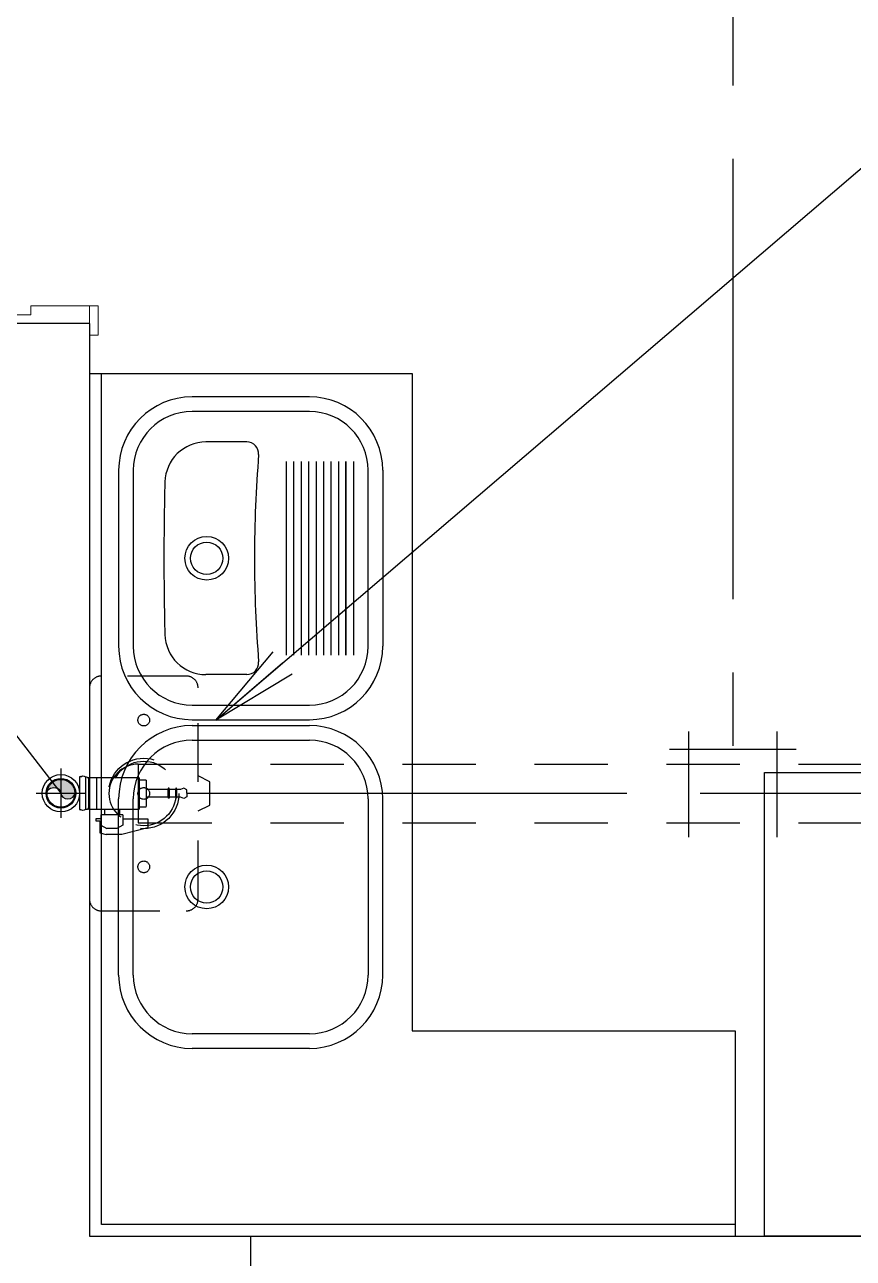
# Model space of a CAD drawing. Header units: millimetres. Extents: x 188.6 to 263.2, y 40.1 to 120.1.
# Drawn here: x 241.753 to 243.165, y 49.959 to 52.061 of the extents above; entities that cross this region are included whole.
import ezdxf

# ---------------------------------------------------------------- set-up
doc = ezdxf.new("R2010")
doc.units = ezdxf.units.MM
for name, pattern in [('_XREF TL$0$XREF_305_306$0$XREF-TIPO$0$HIDDEN2', [0.1875, 0.125, -0.0625]), ('CENTER2', [1.125, 0.75, -0.125, 0.125, -0.125]), ('HIDDEN2', [0.1875, 0.125, -0.0625])]:
    doc.linetypes.add(name, pattern=pattern)
for name, color, linetype in [('_XREF TL$0$S_ESQ', 8, 'Continuous'), ('_XREF TL$0$S_VISTA1', 8, 'Continuous'), ('_XREF TL$0$XREF_305_306$0$XREF-TIPO$0$E-MC-ESQUADRIAS', 8, 'Continuous'), ('ARQ', 8, 'Continuous'), ('EXAUSTÃO-AQUECEDOR', 244, 'HIDDEN2'), ('GAS-COL', 7, 'Continuous'), ('GAS-CONEXOES', 200, 'Continuous'), ('GAS-PONTO', 202, 'Continuous'), ('GAS-TEXTO', 7, 'Continuous'), ('GAS-TUBO-PISO', 6, 'CENTER2'), ('HID-P-AQ', 10, 'Continuous')]:
    doc.layers.add(name, color=color, linetype=linetype)
doc.styles.add('60-100', font='romans.shx', dxfattribs={"height": 0.16})
doc.styles.add('60-75', font='romans.shx', dxfattribs={"height": 0.12})
doc.dimstyles.new('IND75', dxfattribs={"dimtxt": 0.15, "dimasz": 0.1875, "dimexe": 0.15, "dimexo": 0, "dimgap": 0.1, "dimtad": 1, "dimzin": 10, "dimdsep": 46, "dimtxsty": '60-75', "dimcen": 0, "dimclrd": 256, "dimclre": 1, "dimclrt": 256, "dimadec": 0, "dimazin": 0, "dimtfac": 1, "dimtix": 1, "dimtmove": 2, "dimatfit": 3, "dimfxl": 0.15, "dimtolj": 1, "dimtzin": 6, "dimarcsym": 0})
doc.dimstyles.new('SETAS75', dxfattribs={"dimtxt": 0.16, "dimasz": 0.15, "dimexe": 0.15, "dimexo": 0, "dimgap": 0.1, "dimtad": 1, "dimzin": 10, "dimdsep": 46, "dimtxsty": '60-100', "dimblk1": 'OPEN', "dimblk2": 'OPEN', "dimsah": 1, "dimcen": 0, "dimclrd": 244, "dimclre": 244, "dimclrt": 7, "dimadec": 0, "dimazin": 0, "dimtfac": 1, "dimtix": 1, "dimtmove": 2, "dimatfit": 3, "dimldrblk": 'OPEN', "dimfxl": 0.15, "dimtolj": 1, "dimtzin": 6, "dimarcsym": 0})

# ---------------------------------------------------------------- blocks, each defined once
blk = doc.blocks.new('_XREF TL$0$XREF_305_306$0$XREF-TIPO$0$A$C281A5909')
at = {"layer": '_XREF TL$0$S_ESQ'}
for p, q in [((0.05, 0.755), (0.08, 0.755)), ((0.05, 0.155), (0.05, 0.755)), ((0.08, 0.755), (0.05, 0.755)), ((0.05, 0.755), (0.05, 0.155)), ((0.08, 0.755), (0.08, 0.155)), ((0.08, 0.155), (0.08, 0.755)), ((0.035, 0.0249), (0.035, 0.155)), ((0.08, 0.155), (0.05, 0.155)), ((0.05, 0.155), (0.08, 0.155)), ((0.665, 0.025), (0.665, 0.155))]:
    blk.add_line(p, q, dxfattribs=at)
at = {"layer": '_XREF TL$0$S_ESQ', "lineweight": 13}
for p, q in [((0, 0.155), (0, 0.17)), ((0, 0.17), (0.05, 0.17)), ((0.65, 0.155), (0.65, 0.17)), ((0.65, 0.17), (0.7, 0.17)), ((0.7, 0.17), (0.7, 0.155)), ((0, 0.155), (0.05, 0.155)), ((0.05, 0.155), (0.035, 0.155)), ((0.05, 0.155), (0.05, 0.125)), ((0.665, 0.155), (0.65, 0.155)), ((0.65, 0.125), (0.65, 0.155)), ((0.65, 0.155), (0.7, 0.155)), ((0.05, 0.125), (0.065, 0.125)), ((0.065, 0.125), (0.065, 0.025)), ((0.635, 0.025), (0.635, 0.125)), ((0.635, 0.125), (0.65, 0.125)), ((0.065, 0.025), (0.015, 0.025)), ((0.015, 0.01), (0.015, 0.0249)), ((0.035, 0.025), (0.065, 0.025)), ((0.065, 0.025), (0.065, 0.01)), ((0.635, 0.025), (0.665, 0.025)), ((0.635, 0.01), (0.635, 0.025)), ((0.685, 0.025), (0.635, 0.025)), ((0.685, 0.025), (0.685, 0.01)), ((0.065, 0.01), (0.015, 0.01)), ((0.685, 0.01), (0.635, 0.01))]:
    blk.add_line(p, q, dxfattribs=at)
at = {"layer": '_XREF TL$0$S_VISTA1'}
blk.add_line((0.65, 0.155), (0.08, 0.155), dxfattribs=at)
at = {"layer": '_XREF TL$0$XREF_305_306$0$XREF-TIPO$0$E-MC-ESQUADRIAS', "color": 8, "linetype": '_XREF TL$0$XREF_305_306$0$XREF-TIPO$0$HIDDEN2'}
blk.add_arc((0.05, 0.155), 0.6, 0, 90, dxfattribs=at)
blk = doc.blocks.new('arq-3pav')
at = {"layer": 'ARQ'}
for p, q in [((36.8553, 11.295), (36.8557, 9.7401)), ((36.855, 11.2101), (37.4053, 11.2102)), ((36.8757, 9.7601), (36.8757, 11.2101)), ((37.4053, 11.2102), (37.4056, 10.0901)), ((37.2302, 11.1701), (37.0302, 11.1701)), ((37.2302, 11.1451), (37.0302, 11.1451)), ((37.1237, 11.0933), (37.054, 11.0933)), ((37.1906, 11.0601), (37.1906, 10.7301)), ((37.2033, 11.0601), (37.2033, 10.7301)), ((37.2161, 11.0601), (37.2161, 10.7301)), ((37.2288, 11.0601), (37.2288, 10.7301)), ((37.2415, 11.0601), (37.2415, 10.7301)), ((37.2542, 11.0601), (37.2542, 10.7301)), ((37.267, 11.0601), (37.267, 10.7301)), ((37.2797, 11.0601), (37.2797, 10.7301)), ((37.2924, 10.7301), (37.2924, 11.0601)), ((37.2924, 11.0601), (37.2924, 10.7301)), ((37.3052, 11.0601), (37.3052, 10.7301)), ((36.9052, 11.0451), (36.9052, 10.7451)), ((36.9302, 11.0451), (36.9302, 10.7451)), ((37.3302, 10.7451), (37.3302, 11.0451)), ((37.3552, 11.0451), (37.3552, 10.7451)), ((37.1237, 10.697), (37.054, 10.697)), ((37.0302, 10.6451), (37.2302, 10.6451)), ((37.0302, 10.6201), (37.2302, 10.6201)), ((37.0302, 10.6101), (37.2302, 10.6101)), ((37.0302, 10.5851), (37.2302, 10.5851)), ((38.0055, 10.5301), (38.6955, 10.5301)), ((38.0055, 9.7401), (38.0055, 10.5301)), ((36.9052, 10.1851), (36.9052, 10.4851)), ((36.9302, 10.1851), (36.9302, 10.4851)), ((37.3302, 10.4851), (37.3302, 10.1851)), ((37.3552, 10.1851), (37.3552, 10.4851)), ((37.4056, 10.0901), (37.9555, 10.0901)), ((37.9555, 10.0901), (37.9555, 9.7401)), ((37.2302, 10.0851), (37.0302, 10.0851)), ((37.2302, 10.0601), (37.0302, 10.0601)), ((37.9555, 9.7601), (36.8757, 9.7601)), ((36.8553, 9.7401), (37.13, 9.7401)), ((37.13, 9.7401), (37.13, 9.55)), ((37.13, 9.7401), (38.43, 9.7401)), ((38.6955, 9.7401), (38.0055, 9.7401))]:
    blk.add_line(p, q, dxfattribs=at)
for centre, radius in [((37.0552, 10.8951), 0.0371), ((37.0552, 10.8951), 0.0275), ((37.0552, 10.3351), 0.0371), ((37.0552, 10.3351), 0.0275)]:
    blk.add_circle(centre, radius, dxfattribs=at)
for centre, radius, start, end in [((37.0302, 11.0451), 0.125, 90, 180), ((37.2302, 11.0451), 0.125, 0, 90), ((37.0302, 11.0451), 0.1, 90, 180), ((37.2302, 11.0451), 0.1, 0, 90), ((37.054, 11.0233), 0.07, 90, 178.5339), ((37.1237, 11.0733), 0.02, 355.5682, 90), ((39.5727, 10.8835), 2.4363, 175.5682, 177.6208), ((42.0613, 10.8951), 5.079, 178.5339, 180), ((39.3151, 10.895), 2.1785, 177.6432, 179.9975), ((42.0613, 10.8951), 5.079, 180, 181.4661), ((39.3151, 10.8952), 2.1785, 180.0025, 182.3568), ((39.5727, 10.9068), 2.4363, 182.3792, 184.4318), ((37.054, 10.767), 0.07, 181.4661, 270), ((37.0302, 10.7451), 0.125, 180, 270), ((37.0302, 10.7451), 0.1, 180, 270), ((37.2302, 10.7451), 0.125, 270, 0), ((37.2302, 10.7451), 0.1, 270, 0), ((37.1237, 10.717), 0.02, 270, 4.4318), ((37.0302, 10.4851), 0.125, 90, 180), ((37.2302, 10.4851), 0.125, 0, 90), ((37.0302, 10.4851), 0.1, 90, 180), ((37.2302, 10.4851), 0.1, 0, 90), ((37.0302, 10.1851), 0.125, 180, 270), ((37.0302, 10.1851), 0.1, 180, 270), ((37.2302, 10.1851), 0.125, 270, 0), ((37.2302, 10.1851), 0.1, 270, 0)]:
    blk.add_arc(centre, radius, start, end, dxfattribs=at)
at = {"layer": 'ARQ', "xscale": -1, "rotation": 90}
blk.add_blockref('_XREF TL$0$XREF_305_306$0$XREF-TIPO$0$A$C281A5909', (36.8803, 11.96), dxfattribs=at)
blk = doc.blocks.new('C50')
h = blk.add_hatch(color=8)
edge = h.paths.add_edge_path()
edge.add_arc((0, 0), 0.0238, 540, 720)
edge.add_ellipse((0.0119, 0), major_axis=(0.0119, 0), ratio=0.815791, start_angle=180, end_angle=360, ccw=False)
edge.add_ellipse((-0.0119, 0), major_axis=(-0.0119, 0), ratio=0.815791, start_angle=180, end_angle=360)
at = {"color": 252}
for p, q in [((0, -0.0421), (0, 0.0421)), ((0.0421, 0), (-0.0421, 0))]:
    blk.add_line(p, q, dxfattribs=at)
at = {"color": 0}
for radius in [0.0318, 0.0253]:
    blk.add_circle((0, 0), radius, dxfattribs=at)
at = {"color": 8}
blk.add_circle((0, 0), 0.0237, dxfattribs=at)
blk.add_ellipse((-0.0119, 0), major_axis=(-0.0119, 0), ratio=0.815791, start_param=3.141593, end_param=6.283185, dxfattribs=at)
at = {"color": 8, "extrusion": (0, 0, -1)}
blk.add_ellipse((0.0119, 0), major_axis=(0.0119, 0), ratio=0.815791, start_param=0, end_param=3.141593, dxfattribs=at)
blk = doc.blocks.new('_OPEN')
at = {"color": 0, "linetype": 'ByBlock'}
for p, q in [((-1, 0.167), (0, 0)), ((0, 0), (-1, -0.167)), ((0, 0), (-1, 0))]:
    blk.add_line(p, q, dxfattribs=at)
blk = doc.blocks.new('AQKOMECO')
at = {"linetype": 'HIDDEN2', "ltscale": 0.25}
for p, q in [((-0.02, 0.205), (-0.0298, 0.185)), ((0.02, 0.205), (-0.02, 0.205)), ((0.0298, 0.185), (0.02, 0.205))]:
    blk.add_line(p, q, dxfattribs=at)
blk.add_lwpolyline([(0.2, 0.02), (0.2, 0.165, 0.414214), (0.18, 0.185), (-0.18, 0.185, 0.414214), (-0.2, 0.165), (-0.2, 0.02, 0.414214), (-0.18, 0), (0.18, 0, 0.414214)], format="xyb", close=True, dxfattribs=at)
for centre, radius in [((0, 0.0925), 0.06), ((0, 0.0925), 0.055), ((-0.125, 0.0925), 0.01), ((0, 0.0925), 0.01), ((0.125, 0.0925), 0.01)]:
    blk.add_circle(centre, radius, dxfattribs=at)
blk = doc.blocks.new('ponto')
at = {"layer": 'GAS-PONTO'}
for p, q in [((-0.004, 0.1217), (-0.0058, 0.1186)), ((-0.0058, 0.1186), (-0.0043, 0.1145)), ((-0.0043, 0.1145), (-0.0043, 0.1102)), ((0, 0.1217), (-0.004, 0.1217)), ((0, 0.1217), (0.004, 0.1217)), ((0.004, 0.1217), (0.0058, 0.1186)), ((0.0058, 0.1186), (0.0043, 0.1145)), ((0.0043, 0.1145), (0.0043, 0.1102)), ((-0.0056, 0.1102), (-0.0056, 0.1092)), ((-0.0043, 0.1102), (-0.0056, 0.1102)), ((-0.0043, 0.1092), (-0.0056, 0.1092)), ((-0.0056, 0.1018), (-0.0056, 0.1007)), ((-0.0043, 0.1018), (-0.0056, 0.1018)), ((-0.0043, 0.1007), (-0.0056, 0.1007)), ((0.0043, 0.1102), (-0.0043, 0.1102)), ((-0.0043, 0.1102), (-0.0043, 0.0756)), ((-0.0043, 0.1092), (0.0043, 0.1092)), ((0.0043, 0.1018), (-0.0043, 0.1018)), ((-0.0043, 0.1007), (0.0043, 0.1007)), ((0.0043, 0.1102), (0.0056, 0.1102)), ((0.0043, 0.1102), (0.0043, 0.0756)), ((0.0056, 0.1092), (0.0043, 0.1092)), ((0.0043, 0.1018), (0.0056, 0.1018)), ((0.0056, 0.1007), (0.0043, 0.1007)), ((0.0056, 0.1102), (0.0056, 0.1092)), ((0.0056, 0.1018), (0.0056, 0.1007)), ((-0.0394, 0.0774), (-0.047, 0.0479)), ((-0.0292, 0.0774), (-0.0394, 0.0774)), ((-0.0292, 0.0493), (-0.0292, 0.0774)), ((-0.0153, 0.0678), (-0.0153, 0.0755)), ((0.0148, 0.0755), (-0.0152, 0.0755)), ((0.0148, 0.0755), (0.0148, 0.0678)), ((-0.0182, 0.0101), (-0.0182, 0.0678)), ((0.0176, 0.0678), (-0.0182, 0.0678)), ((0.0176, 0.0678), (0.0176, 0.0101)), ((-0.047, 0.0479), (-0.047, 0.0303)), ((-0.0361, 0.0493), (-0.04, 0.0425)), ((-0.04, 0.0425), (-0.04, 0.0311)), ((-0.0292, 0.0493), (-0.0361, 0.0493)), ((-0.0246, 0.0493), (-0.0292, 0.0493)), ((-0.0246, 0.0493), (-0.0246, 0.0243)), ((-0.0182, 0.0452), (-0.0246, 0.0452)), ((-0.0448, 0.023), (-0.047, 0.0303)), ((-0.0361, 0.0243), (-0.04, 0.0311)), ((-0.0182, 0.0284), (-0.0246, 0.0284)), ((-0.0312, 0.023), (-0.0448, 0.023)), ((-0.0292, 0.0243), (-0.0361, 0.0243)), ((-0.0312, 0.0186), (-0.0312, 0.023)), ((-0.0292, 0.0186), (-0.0312, 0.0186)), ((-0.0246, 0.0243), (-0.0292, 0.0243)), ((-0.0292, 0.0243), (-0.0292, 0.0186)), ((0.0176, 0.0193), (-0.018, 0.0193)), ((-0.0185, 0.0069), (-0.0194, 0.0052)), ((-0.0185, 0.0069), (-0.0194, 0.0052)), ((-0.0194, 0.0024), (-0.0188, 0.0014)), ((-0.0194, 0.0024), (-0.0188, 0.0014)), ((-0.0185, 0.0075), (-0.0185, 0.0069)), ((-0.0185, 0.0075), (-0.0185, 0.0069)), ((0.0185, 0.0069), (-0.0185, 0.0069)), ((0.0185, 0), (-0.0185, 0)), ((0.0176, 0.0101), (-0.0182, 0.0101)), ((0.016, 0.01), (-0.016, 0.01)), ((0.016, 0.01), (-0.016, 0.01)), ((0.0185, 0.0069), (0.0185, 0.0075)), ((0.0185, 0.0069), (0.0185, 0.0075)), ((0.0194, 0.0052), (0.0185, 0.0069)), ((0.0194, 0.0052), (0.0185, 0.0069)), ((0.0188, 0.0014), (0.0194, 0.0024)), ((0.0188, 0.0014), (0.0194, 0.0024))]:
    blk.add_line(p, q, dxfattribs=at)
for centre, radius, start, end in [((-0.0166, 0.0038), 0.00309, 153.4394, 206.5695), ((-0.0166, 0.0038), 0.00309, 153.4394, 206.5695), ((-0.0216, 0), 0.00309, 0.0045, 26.5695), ((-0.0216, 0), 0.00309, 0.0045, 26.5695), ((-0.016, 0.0075), 0.00247, 90.0045, 180.0045), ((-0.016, 0.0075), 0.00247, 90.0045, 180.0045), ((0.016, 0.0075), 0.00247, 0.0045, 90.0045), ((0.016, 0.0075), 0.00247, 0.0045, 90.0045), ((0.0216, 0), 0.00309, 153.4394, 180.0045), ((0.0216, 0), 0.00309, 153.4394, 180.0045), ((0.0166, 0.0038), 0.00309, 333.4394, 26.5695), ((0.0166, 0.0038), 0.00309, 333.4394, 26.5695)]:
    blk.add_arc(centre, radius, start, end, dxfattribs=at)
blk = doc.blocks.new('CHA')
at = {"layer": 'EXAUSTÃO-AQUECEDOR', "linetype": 'Continuous'}
blk.add_line((-1.4094, 2.7467), (-1.4094, 2.6467), dxfattribs=at)
at = {"layer": 'EXAUSTÃO-AQUECEDOR'}
for p, q in [((-1.4094, 2.7467), (-0.1503, 2.7467)), ((-1.4094, 2.6467), (-0.1503, 2.6467))]:
    blk.add_line(p, q, dxfattribs=at)
blk.add_arc((-1.4094, 2.6967), 0.05, 90, 270, dxfattribs=at)
blk = doc.blocks.new('T')
for p, q in [((-0.1, -0.1), (-0.1, 0.14)), ((0.1, 0.14), (0.1, -0.1)), ((-0.144, 0.1), (0.144, 0.1))]:
    blk.add_line(p, q)

msp = doc.modelspace()

# ---------------------------------------------------------------- block references
msp.add_blockref('arq-3pav', (205.0084, 40.2568))

# ---------------------------------------------------------------- next in the draw order: linework, layer by layer
at = {"layer": 'GAS-TUBO-PISO'}
msp.add_line((242.9594, 57.4573), (242.9601, 50.7516), dxfattribs=at)
msp.add_lwpolyline([(242.0296, 50.7516), (242.9601, 50.7516)], dxfattribs=at)
msp.add_lwpolyline([(242.9601, 50.7516), (245.8887, 50.7516, -0.414214), (246.0887, 50.5516), (246.0887, 49.6476)], format="xyb", dxfattribs=at)

# ---------------------------------------------------------------- next in the draw order: block references
at = {"layer": 'EXAUSTÃO-AQUECEDOR', "linetype": 'Continuous'}
msp.add_blockref('CHA', (243.3565, 48.0545), dxfattribs=at)
at = {"layer": 'GAS-COL', "rotation": 180}
msp.add_blockref('C50', (241.8152, 50.7516), dxfattribs=at)
at = {"layer": 'GAS-CONEXOES', "xscale": 0.75, "yscale": 0.75, "zscale": 0.75}
msp.add_blockref('T', (242.9601, 50.7516), dxfattribs=at)
at = {"layer": 'GAS-PONTO', "xscale": -1.5, "yscale": 1.5, "zscale": 1.5, "rotation": 270}
msp.add_blockref('ponto', (241.847, 50.7516), dxfattribs=at)
at = {"layer": 'HID-P-AQ', "rotation": 270}
msp.add_blockref('AQKOMECO', (241.8639, 50.7512), dxfattribs=at)

# ---------------------------------------------------------------- next in the draw order: leaders
at = {"layer": 'GAS-COL'}
msp.add_leader([(241.5032, 51.1545), (241.8152, 50.7516)], dimstyle='IND75', override={"dimldrblk": 'ClosedBlank'}, dxfattribs=at)
at = {"layer": 'GAS-TEXTO'}
msp.add_leader([(242.079, 50.8761), (243.3651, 51.976), (245.5877, 51.976)], dimstyle='SETAS75', dxfattribs=at)

doc.saveas('drawing.dxf')
